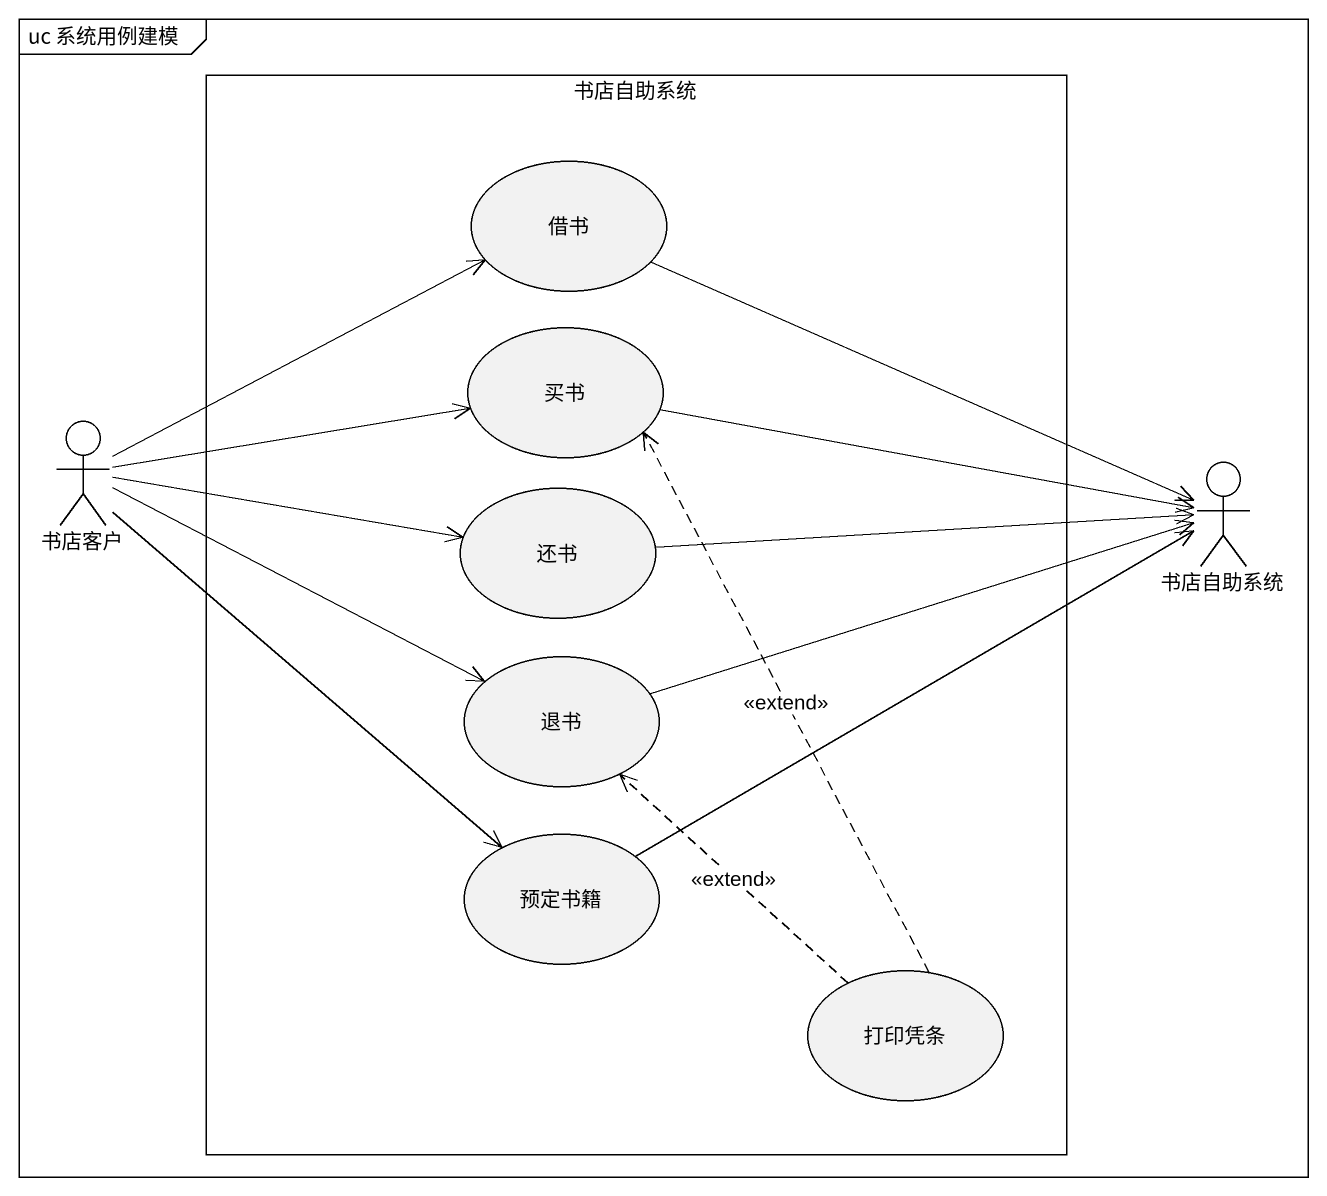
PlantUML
@startuml
mainframe uc 系统用例建模
rectangle 书店自助系统 {
  usecase 借书
  usecase 买书
  usecase 还书
  usecase 退书
  usecase 预定书籍
  usecase 打印凭条
}
actor 书店客户
actor "书店自助系统" as 书店自助系统_2
借书 -right-> 书店自助系统_2
买书 -right-> 书店自助系统_2
书店客户 -right-> 借书
书店客户 -right-> 买书
书店客户 -right-> 还书
书店客户 -right-> 退书
书店客户 --> 预定书籍
还书 -right-> 书店自助系统_2
退书 -right-> 书店自助系统_2
预定书籍 -right-> 书店自助系统_2
打印凭条 .up.> 买书 : <<extend>>
打印凭条 .up.> 退书 : <<extend>>
@enduml
